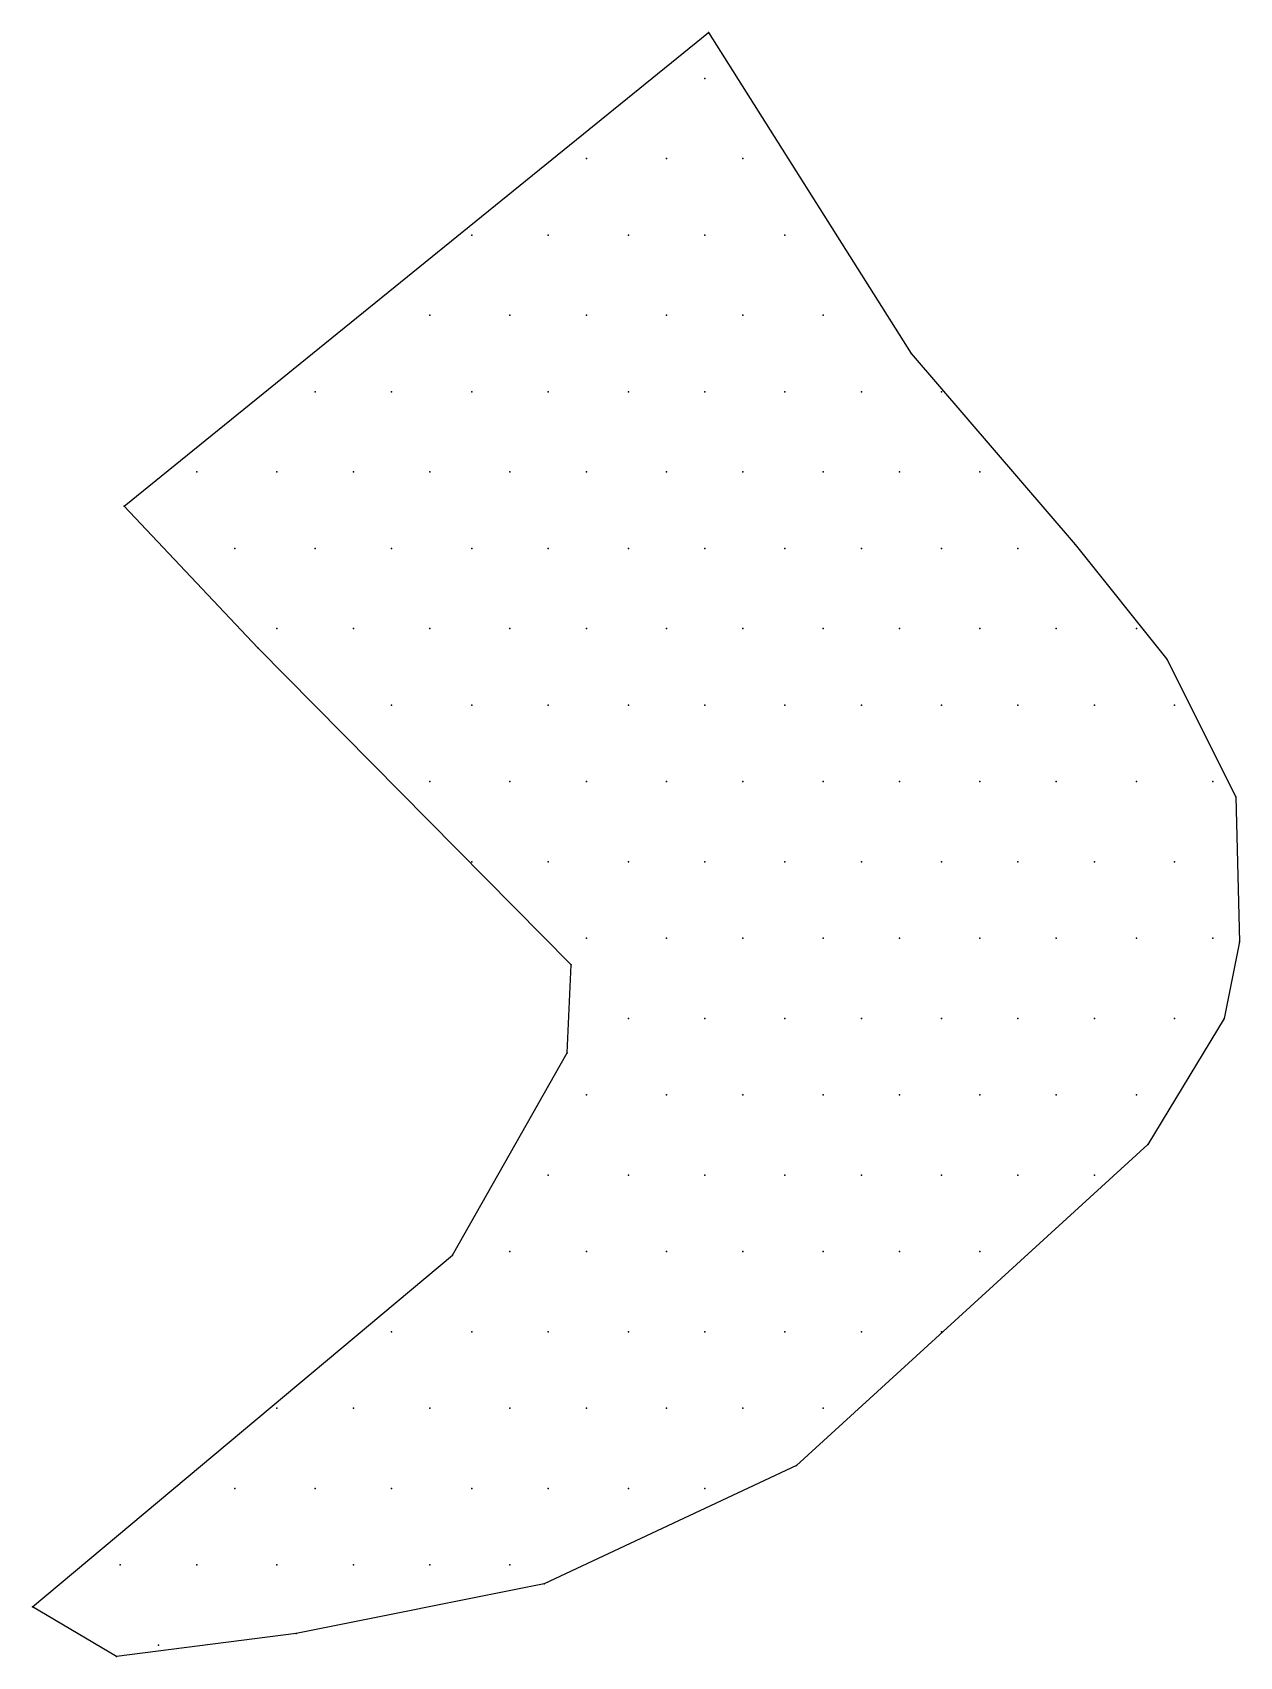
# Model space of a CAD drawing. Extents: x 199580 to 199930, y 645370 to 645670.
# Drawn here: x 199641.675 to 199642.342, y 645638.107 to 645639.005 of the extents above; entities that cross this region are included whole.
import ezdxf

# ---------------------------------------------------------------- set-up
doc = ezdxf.new("R2010")
doc.units = 0
doc.header["$LTSCALE"] = 0.2
doc.layers.add('KOTERET', color=1, linetype='Continuous')

msp = doc.modelspace()

# ---------------------------------------------------------------- linework, layer by layer
at = {"layer": 'KOTERET', "color": 2, "linetype": 'Continuous'}
for points in [[(199641.72597, 645638.74297), (199642.04899, 645639.00477)], [(199642.04899, 645639.00477), (199642.16089, 645638.82742)], [(199642.04688, 645638.97943), (199642.04688, 645638.97943)], [(199641.98143, 645638.9351), (199641.98143, 645638.9351)], [(199642.02577, 645638.9351), (199642.02577, 645638.9351)], [(199642.068, 645638.9351), (199642.068, 645638.9351)], [(199641.9181, 645638.89287), (199641.9181, 645638.89287)], [(199641.96032, 645638.89287), (199641.96032, 645638.89287)], [(199642.00466, 645638.89287), (199642.00466, 645638.89287)], [(199642.04688, 645638.89287), (199642.04688, 645638.89287)], [(199642.09122, 645638.89287), (199642.09122, 645638.89287)], [(199641.89487, 645638.84854), (199641.89487, 645638.84854)], [(199641.93921, 645638.84854), (199641.93921, 645638.84854)], [(199641.98143, 645638.84854), (199641.98143, 645638.84854)], [(199642.02577, 645638.84854), (199642.02577, 645638.84854)], [(199642.068, 645638.84854), (199642.068, 645638.84854)], [(199642.11233, 645638.84854), (199642.11233, 645638.84854)], [(199642.16089, 645638.82742), (199642.25168, 645638.72186)], [(199641.83153, 645638.80631), (199641.83153, 645638.80631)], [(199641.87376, 645638.80631), (199641.87376, 645638.80631)], [(199641.9181, 645638.80631), (199641.9181, 645638.80631)], [(199641.96032, 645638.80631), (199641.96032, 645638.80631)], [(199642.00466, 645638.80631), (199642.00466, 645638.80631)], [(199642.04688, 645638.80631), (199642.04688, 645638.80631)], [(199642.09122, 645638.80631), (199642.09122, 645638.80631)], [(199642.13345, 645638.80631), (199642.13345, 645638.80631)], [(199642.17778, 645638.80631), (199642.17778, 645638.80631)], [(199641.76609, 645638.76197), (199641.76609, 645638.76197)], [(199641.81042, 645638.76197), (199641.81042, 645638.76197)], [(199641.85265, 645638.76197), (199641.85265, 645638.76197)], [(199641.89487, 645638.76197), (199641.89487, 645638.76197)], [(199641.93921, 645638.76197), (199641.93921, 645638.76197)], [(199641.98143, 645638.76197), (199641.98143, 645638.76197)], [(199642.02577, 645638.76197), (199642.02577, 645638.76197)], [(199642.068, 645638.76197), (199642.068, 645638.76197)], [(199642.11233, 645638.76197), (199642.11233, 645638.76197)], [(199642.15456, 645638.76197), (199642.15456, 645638.76197)], [(199642.19889, 645638.76197), (199642.19889, 645638.76197)], [(199641.79987, 645638.66486), (199641.72597, 645638.74297)], [(199642.25168, 645638.72186), (199642.30235, 645638.65852)], [(199641.7872, 645638.71975), (199641.7872, 645638.71975)], [(199641.83153, 645638.71975), (199641.83153, 645638.71975)], [(199641.87376, 645638.71975), (199641.87376, 645638.71975)], [(199641.9181, 645638.71975), (199641.9181, 645638.71975)], [(199641.96032, 645638.71975), (199641.96032, 645638.71975)], [(199642.00466, 645638.71975), (199642.00466, 645638.71975)], [(199642.04688, 645638.71975), (199642.04688, 645638.71975)], [(199642.09122, 645638.71975), (199642.09122, 645638.71975)], [(199642.13345, 645638.71975), (199642.13345, 645638.71975)], [(199642.17778, 645638.71975), (199642.17778, 645638.71975)], [(199642.22001, 645638.71975), (199642.22001, 645638.71975)], [(199641.81042, 645638.67541), (199641.81042, 645638.67541)], [(199641.85265, 645638.67541), (199641.85265, 645638.67541)], [(199641.89487, 645638.67541), (199641.89487, 645638.67541)], [(199641.93921, 645638.67541), (199641.93921, 645638.67541)], [(199641.98143, 645638.67541), (199641.98143, 645638.67541)], [(199642.02577, 645638.67541), (199642.02577, 645638.67541)], [(199642.068, 645638.67541), (199642.068, 645638.67541)], [(199642.11233, 645638.67541), (199642.11233, 645638.67541)], [(199642.15456, 645638.67541), (199642.15456, 645638.67541)], [(199642.19889, 645638.67541), (199642.19889, 645638.67541)], [(199642.24112, 645638.67541), (199642.24112, 645638.67541)], [(199642.28546, 645638.67541), (199642.28546, 645638.67541)], [(199641.97299, 645638.48962), (199641.79987, 645638.66486)], [(199642.30235, 645638.65852), (199642.34035, 645638.58252)], [(199641.87376, 645638.63319), (199641.87376, 645638.63319)], [(199641.9181, 645638.63319), (199641.9181, 645638.63319)], [(199641.96032, 645638.63319), (199641.96032, 645638.63319)], [(199642.00466, 645638.63319), (199642.00466, 645638.63319)], [(199642.04688, 645638.63319), (199642.04688, 645638.63319)], [(199642.09122, 645638.63319), (199642.09122, 645638.63319)], [(199642.13345, 645638.63319), (199642.13345, 645638.63319)], [(199642.17778, 645638.63319), (199642.17778, 645638.63319)], [(199642.22001, 645638.63319), (199642.22001, 645638.63319)], [(199642.26223, 645638.63319), (199642.26223, 645638.63319)], [(199642.30657, 645638.63319), (199642.30657, 645638.63319)], [(199641.89487, 645638.59096), (199641.89487, 645638.59096)], [(199641.93921, 645638.59096), (199641.93921, 645638.59096)], [(199641.98143, 645638.59096), (199641.98143, 645638.59096)], [(199642.02577, 645638.59096), (199642.02577, 645638.59096)], [(199642.068, 645638.59096), (199642.068, 645638.59096)], [(199642.11233, 645638.59096), (199642.11233, 645638.59096)], [(199642.15456, 645638.59096), (199642.15456, 645638.59096)], [(199642.19889, 645638.59096), (199642.19889, 645638.59096)], [(199642.24112, 645638.59096), (199642.24112, 645638.59096)], [(199642.28546, 645638.59096), (199642.28546, 645638.59096)], [(199642.32768, 645638.59096), (199642.32768, 645638.59096)], [(199642.34035, 645638.58252), (199642.34246, 645638.50229)], [(199641.9181, 645638.54663), (199641.9181, 645638.54663)], [(199641.96032, 645638.54663), (199641.96032, 645638.54663)], [(199642.00466, 645638.54663), (199642.00466, 645638.54663)], [(199642.04688, 645638.54663), (199642.04688, 645638.54663)], [(199642.09122, 645638.54663), (199642.09122, 645638.54663)], [(199642.13345, 645638.54663), (199642.13345, 645638.54663)], [(199642.17778, 645638.54663), (199642.17778, 645638.54663)], [(199642.22001, 645638.54663), (199642.22001, 645638.54663)], [(199642.26223, 645638.54663), (199642.26223, 645638.54663)], [(199642.30657, 645638.54663), (199642.30657, 645638.54663)], [(199641.98143, 645638.5044), (199641.98143, 645638.5044)], [(199642.02577, 645638.5044), (199642.02577, 645638.5044)], [(199642.068, 645638.5044), (199642.068, 645638.5044)], [(199642.11233, 645638.5044), (199642.11233, 645638.5044)], [(199642.15456, 645638.5044), (199642.15456, 645638.5044)], [(199642.19889, 645638.5044), (199642.19889, 645638.5044)], [(199642.24112, 645638.5044), (199642.24112, 645638.5044)], [(199642.28546, 645638.5044), (199642.28546, 645638.5044)], [(199642.32768, 645638.5044), (199642.32768, 645638.5044)], [(199642.34246, 645638.50229), (199642.33402, 645638.46006)], [(199641.97088, 645638.44106), (199641.97299, 645638.48962)], [(199642.00466, 645638.46006), (199642.00466, 645638.46006)], [(199642.04688, 645638.46006), (199642.04688, 645638.46006)], [(199642.09122, 645638.46006), (199642.09122, 645638.46006)], [(199642.13345, 645638.46006), (199642.13345, 645638.46006)], [(199642.17778, 645638.46006), (199642.17778, 645638.46006)], [(199642.22001, 645638.46006), (199642.22001, 645638.46006)], [(199642.26223, 645638.46006), (199642.26223, 645638.46006)], [(199642.33402, 645638.46006), (199642.29179, 645638.39039)], [(199642.30657, 645638.46006), (199642.30657, 645638.46006)], [(199641.90754, 645638.32917), (199641.97088, 645638.44106)], [(199641.98143, 645638.41784), (199641.98143, 645638.41784)], [(199642.02577, 645638.41784), (199642.02577, 645638.41784)], [(199642.068, 645638.41784), (199642.068, 645638.41784)], [(199642.11233, 645638.41784), (199642.11233, 645638.41784)], [(199642.15456, 645638.41784), (199642.15456, 645638.41784)], [(199642.19889, 645638.41784), (199642.19889, 645638.41784)], [(199642.24112, 645638.41784), (199642.24112, 645638.41784)], [(199642.28546, 645638.41784), (199642.28546, 645638.41784)], [(199642.29179, 645638.39039), (199642.09755, 645638.21305)], [(199641.96032, 645638.3735), (199641.96032, 645638.3735)], [(199642.00466, 645638.3735), (199642.00466, 645638.3735)], [(199642.04688, 645638.3735), (199642.04688, 645638.3735)], [(199642.09122, 645638.3735), (199642.09122, 645638.3735)], [(199642.13345, 645638.3735), (199642.13345, 645638.3735)], [(199642.17778, 645638.3735), (199642.17778, 645638.3735)], [(199642.22001, 645638.3735), (199642.22001, 645638.3735)], [(199642.26223, 645638.3735), (199642.26223, 645638.3735)], [(199641.6753, 645638.13493), (199641.90754, 645638.32917)], [(199641.93921, 645638.33128), (199641.93921, 645638.33128)], [(199641.98143, 645638.33128), (199641.98143, 645638.33128)], [(199642.02577, 645638.33128), (199642.02577, 645638.33128)], [(199642.068, 645638.33128), (199642.068, 645638.33128)], [(199642.11233, 645638.33128), (199642.11233, 645638.33128)], [(199642.15456, 645638.33128), (199642.15456, 645638.33128)], [(199642.19889, 645638.33128), (199642.19889, 645638.33128)], [(199641.87376, 645638.28694), (199641.87376, 645638.28694)], [(199641.9181, 645638.28694), (199641.9181, 645638.28694)], [(199641.96032, 645638.28694), (199641.96032, 645638.28694)], [(199642.00466, 645638.28694), (199642.00466, 645638.28694)], [(199642.04688, 645638.28694), (199642.04688, 645638.28694)], [(199642.09122, 645638.28694), (199642.09122, 645638.28694)], [(199642.13345, 645638.28694), (199642.13345, 645638.28694)], [(199642.17778, 645638.28694), (199642.17778, 645638.28694)], [(199641.81042, 645638.24471), (199641.81042, 645638.24471)], [(199641.85265, 645638.24471), (199641.85265, 645638.24471)], [(199641.89487, 645638.24471), (199641.89487, 645638.24471)], [(199641.93921, 645638.24471), (199641.93921, 645638.24471)], [(199641.98143, 645638.24471), (199641.98143, 645638.24471)], [(199642.02577, 645638.24471), (199642.02577, 645638.24471)], [(199642.068, 645638.24471), (199642.068, 645638.24471)], [(199642.11233, 645638.24471), (199642.11233, 645638.24471)], [(199642.09755, 645638.21305), (199641.95821, 645638.1476)], [(199641.7872, 645638.20038), (199641.7872, 645638.20038)], [(199641.83153, 645638.20038), (199641.83153, 645638.20038)], [(199641.87376, 645638.20038), (199641.87376, 645638.20038)], [(199641.9181, 645638.20038), (199641.9181, 645638.20038)], [(199641.96032, 645638.20038), (199641.96032, 645638.20038)], [(199642.00466, 645638.20038), (199642.00466, 645638.20038)], [(199642.04688, 645638.20038), (199642.04688, 645638.20038)], [(199641.72386, 645638.15815), (199641.72386, 645638.15815)], [(199641.76609, 645638.15815), (199641.76609, 645638.15815)], [(199641.81042, 645638.15815), (199641.81042, 645638.15815)], [(199641.85265, 645638.15815), (199641.85265, 645638.15815)], [(199641.89487, 645638.15815), (199641.89487, 645638.15815)], [(199641.93921, 645638.15815), (199641.93921, 645638.15815)], [(199641.95821, 645638.1476), (199641.82098, 645638.12015)], [(199641.72175, 645638.10748), (199641.6753, 645638.13493)], [(199641.82098, 645638.12015), (199641.72175, 645638.10748)], [(199641.74497, 645638.11382), (199641.74497, 645638.11382)]]:
    msp.add_lwpolyline(points, dxfattribs=at)
at = {"layer": 'KOTERET', "color": 1}
for p in [(199642.04899, 645639.00477), (199642.04899, 645639.00477), (199642.04688, 645638.97943), (199642.04688, 645638.97943), (199641.98143, 645638.9351), (199641.98143, 645638.9351), (199642.02577, 645638.9351), (199642.02577, 645638.9351), (199642.068, 645638.9351), (199642.068, 645638.9351), (199641.9181, 645638.89287), (199641.9181, 645638.89287), (199641.96032, 645638.89287), (199641.96032, 645638.89287), (199642.00466, 645638.89287), (199642.00466, 645638.89287), (199642.04688, 645638.89287), (199642.04688, 645638.89287), (199642.09122, 645638.89287), (199642.09122, 645638.89287), (199641.89487, 645638.84854), (199641.89487, 645638.84854), (199641.93921, 645638.84854), (199641.93921, 645638.84854), (199641.98143, 645638.84854), (199641.98143, 645638.84854), (199642.02577, 645638.84854), (199642.02577, 645638.84854), (199642.068, 645638.84854), (199642.068, 645638.84854), (199642.11233, 645638.84854), (199642.11233, 645638.84854), (199642.16089, 645638.82742), (199642.16089, 645638.82742), (199641.83153, 645638.80631), (199641.83153, 645638.80631), (199641.87376, 645638.80631), (199641.87376, 645638.80631), (199641.9181, 645638.80631), (199641.9181, 645638.80631), (199641.96032, 645638.80631), (199641.96032, 645638.80631), (199642.00466, 645638.80631), (199642.00466, 645638.80631), (199642.04688, 645638.80631), (199642.04688, 645638.80631), (199642.09122, 645638.80631), (199642.09122, 645638.80631), (199642.13345, 645638.80631), (199642.13345, 645638.80631), (199642.17778, 645638.80631), (199642.17778, 645638.80631), (199641.76609, 645638.76197), (199641.76609, 645638.76197), (199641.81042, 645638.76197), (199641.81042, 645638.76197), (199641.85265, 645638.76197), (199641.85265, 645638.76197), (199641.89487, 645638.76197), (199641.89487, 645638.76197), (199641.93921, 645638.76197), (199641.93921, 645638.76197), (199641.98143, 645638.76197), (199641.98143, 645638.76197), (199642.02577, 645638.76197), (199642.02577, 645638.76197), (199642.068, 645638.76197), (199642.068, 645638.76197), (199642.11233, 645638.76197), (199642.11233, 645638.76197), (199642.15456, 645638.76197), (199642.15456, 645638.76197), (199642.19889, 645638.76197), (199642.19889, 645638.76197), (199641.72597, 645638.74297), (199641.72597, 645638.74297), (199642.25168, 645638.72186), (199642.25168, 645638.72186), (199641.7872, 645638.71975), (199641.7872, 645638.71975), (199641.83153, 645638.71975), (199641.83153, 645638.71975), (199641.87376, 645638.71975), (199641.87376, 645638.71975), (199641.9181, 645638.71975), (199641.9181, 645638.71975), (199641.96032, 645638.71975), (199641.96032, 645638.71975), (199642.00466, 645638.71975), (199642.00466, 645638.71975), (199642.04688, 645638.71975), (199642.04688, 645638.71975), (199642.09122, 645638.71975), (199642.09122, 645638.71975), (199642.13345, 645638.71975), (199642.13345, 645638.71975), (199642.17778, 645638.71975), (199642.17778, 645638.71975), (199642.22001, 645638.71975), (199642.22001, 645638.71975), (199641.81042, 645638.67541), (199641.81042, 645638.67541), (199641.85265, 645638.67541), (199641.85265, 645638.67541), (199641.89487, 645638.67541), (199641.89487, 645638.67541), (199641.93921, 645638.67541), (199641.93921, 645638.67541), (199641.98143, 645638.67541), (199641.98143, 645638.67541), (199642.02577, 645638.67541), (199642.02577, 645638.67541), (199642.068, 645638.67541), (199642.068, 645638.67541), (199642.11233, 645638.67541), (199642.11233, 645638.67541), (199642.15456, 645638.67541), (199642.15456, 645638.67541), (199642.19889, 645638.67541), (199642.19889, 645638.67541), (199642.24112, 645638.67541), (199642.24112, 645638.67541), (199642.28546, 645638.67541), (199642.28546, 645638.67541), (199641.79987, 645638.66486), (199641.79987, 645638.66486), (199642.30235, 645638.65852), (199642.30235, 645638.65852), (199641.87376, 645638.63319), (199641.87376, 645638.63319), (199641.9181, 645638.63319), (199641.9181, 645638.63319), (199641.96032, 645638.63319), (199641.96032, 645638.63319), (199642.00466, 645638.63319), (199642.00466, 645638.63319), (199642.04688, 645638.63319), (199642.04688, 645638.63319), (199642.09122, 645638.63319), (199642.09122, 645638.63319), (199642.13345, 645638.63319), (199642.13345, 645638.63319), (199642.17778, 645638.63319), (199642.17778, 645638.63319), (199642.22001, 645638.63319), (199642.22001, 645638.63319), (199642.26223, 645638.63319), (199642.26223, 645638.63319), (199642.30657, 645638.63319), (199642.30657, 645638.63319), (199641.89487, 645638.59096), (199641.89487, 645638.59096), (199641.93921, 645638.59096), (199641.93921, 645638.59096), (199641.98143, 645638.59096), (199641.98143, 645638.59096), (199642.02577, 645638.59096), (199642.02577, 645638.59096), (199642.068, 645638.59096), (199642.068, 645638.59096), (199642.11233, 645638.59096), (199642.11233, 645638.59096), (199642.15456, 645638.59096), (199642.15456, 645638.59096), (199642.19889, 645638.59096), (199642.19889, 645638.59096), (199642.24112, 645638.59096), (199642.24112, 645638.59096), (199642.28546, 645638.59096), (199642.28546, 645638.59096), (199642.32768, 645638.59096), (199642.32768, 645638.59096), (199642.34035, 645638.58252), (199642.34035, 645638.58252), (199641.9181, 645638.54663), (199641.9181, 645638.54663), (199641.96032, 645638.54663), (199641.96032, 645638.54663), (199642.00466, 645638.54663), (199642.00466, 645638.54663), (199642.04688, 645638.54663), (199642.04688, 645638.54663), (199642.09122, 645638.54663), (199642.09122, 645638.54663), (199642.13345, 645638.54663), (199642.13345, 645638.54663), (199642.17778, 645638.54663), (199642.17778, 645638.54663), (199642.22001, 645638.54663), (199642.22001, 645638.54663), (199642.26223, 645638.54663), (199642.26223, 645638.54663), (199642.30657, 645638.54663), (199642.30657, 645638.54663), (199641.98143, 645638.5044), (199641.98143, 645638.5044), (199642.02577, 645638.5044), (199642.02577, 645638.5044), (199642.068, 645638.5044), (199642.068, 645638.5044), (199642.11233, 645638.5044), (199642.11233, 645638.5044), (199642.15456, 645638.5044), (199642.15456, 645638.5044), (199642.19889, 645638.5044), (199642.19889, 645638.5044), (199642.24112, 645638.5044), (199642.24112, 645638.5044), (199642.28546, 645638.5044), (199642.28546, 645638.5044), (199642.32768, 645638.5044), (199642.32768, 645638.5044), (199642.34246, 645638.50229), (199642.34246, 645638.50229), (199641.97299, 645638.48962), (199641.97299, 645638.48962), (199642.00466, 645638.46006), (199642.00466, 645638.46006), (199642.04688, 645638.46006), (199642.04688, 645638.46006), (199642.09122, 645638.46006), (199642.09122, 645638.46006), (199642.13345, 645638.46006), (199642.13345, 645638.46006), (199642.17778, 645638.46006), (199642.17778, 645638.46006), (199642.22001, 645638.46006), (199642.22001, 645638.46006), (199642.26223, 645638.46006), (199642.26223, 645638.46006), (199642.30657, 645638.46006), (199642.30657, 645638.46006), (199642.33402, 645638.46006), (199642.33402, 645638.46006), (199641.97088, 645638.44106), (199641.97088, 645638.44106), (199641.98143, 645638.41784), (199641.98143, 645638.41784), (199642.02577, 645638.41784), (199642.02577, 645638.41784), (199642.068, 645638.41784), (199642.068, 645638.41784), (199642.11233, 645638.41784), (199642.11233, 645638.41784), (199642.15456, 645638.41784), (199642.15456, 645638.41784), (199642.19889, 645638.41784), (199642.19889, 645638.41784), (199642.24112, 645638.41784), (199642.24112, 645638.41784), (199642.28546, 645638.41784), (199642.28546, 645638.41784), (199642.29179, 645638.39039), (199642.29179, 645638.39039), (199641.96032, 645638.3735), (199641.96032, 645638.3735), (199642.00466, 645638.3735), (199642.00466, 645638.3735), (199642.04688, 645638.3735), (199642.04688, 645638.3735), (199642.09122, 645638.3735), (199642.09122, 645638.3735), (199642.13345, 645638.3735), (199642.13345, 645638.3735), (199642.17778, 645638.3735), (199642.17778, 645638.3735), (199642.22001, 645638.3735), (199642.22001, 645638.3735), (199642.26223, 645638.3735), (199642.26223, 645638.3735), (199641.90754, 645638.32917), (199641.90754, 645638.32917), (199641.93921, 645638.33128), (199641.93921, 645638.33128), (199641.98143, 645638.33128), (199641.98143, 645638.33128), (199642.02577, 645638.33128), (199642.02577, 645638.33128), (199642.068, 645638.33128), (199642.068, 645638.33128), (199642.11233, 645638.33128), (199642.11233, 645638.33128), (199642.15456, 645638.33128), (199642.15456, 645638.33128), (199642.19889, 645638.33128), (199642.19889, 645638.33128), (199641.87376, 645638.28694), (199641.87376, 645638.28694), (199641.9181, 645638.28694), (199641.9181, 645638.28694), (199641.96032, 645638.28694), (199641.96032, 645638.28694), (199642.00466, 645638.28694), (199642.00466, 645638.28694), (199642.04688, 645638.28694), (199642.04688, 645638.28694), (199642.09122, 645638.28694), (199642.09122, 645638.28694), (199642.13345, 645638.28694), (199642.13345, 645638.28694), (199642.17778, 645638.28694), (199642.17778, 645638.28694), (199641.81042, 645638.24471), (199641.81042, 645638.24471), (199641.85265, 645638.24471), (199641.85265, 645638.24471), (199641.89487, 645638.24471), (199641.89487, 645638.24471), (199641.93921, 645638.24471), (199641.93921, 645638.24471), (199641.98143, 645638.24471), (199641.98143, 645638.24471), (199642.02577, 645638.24471), (199642.02577, 645638.24471), (199642.068, 645638.24471), (199642.068, 645638.24471), (199642.11233, 645638.24471), (199642.11233, 645638.24471), (199642.09755, 645638.21305), (199642.09755, 645638.21305), (199641.7872, 645638.20038), (199641.7872, 645638.20038), (199641.83153, 645638.20038), (199641.83153, 645638.20038), (199641.87376, 645638.20038), (199641.87376, 645638.20038), (199641.9181, 645638.20038), (199641.9181, 645638.20038), (199641.96032, 645638.20038), (199641.96032, 645638.20038), (199642.00466, 645638.20038), (199642.00466, 645638.20038), (199642.04688, 645638.20038), (199642.04688, 645638.20038), (199641.72386, 645638.15815), (199641.72386, 645638.15815), (199641.76609, 645638.15815), (199641.76609, 645638.15815), (199641.81042, 645638.15815), (199641.81042, 645638.15815), (199641.85265, 645638.15815), (199641.85265, 645638.15815), (199641.89487, 645638.15815), (199641.89487, 645638.15815), (199641.93921, 645638.15815), (199641.93921, 645638.15815), (199641.95821, 645638.1476), (199641.95821, 645638.1476), (199641.6753, 645638.13493), (199641.6753, 645638.13493), (199641.74497, 645638.11382), (199641.74497, 645638.11382), (199641.82098, 645638.12015), (199641.82098, 645638.12015), (199641.72175, 645638.10748), (199641.72175, 645638.10748)]:
    msp.add_point(p, dxfattribs=at)

doc.saveas('drawing.dxf')
